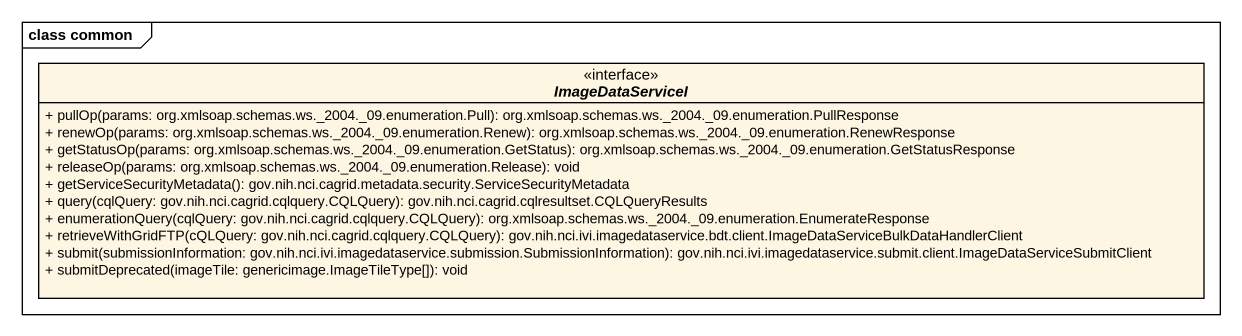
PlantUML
@startuml
mainframe class common
hide circle
hide empty members
skinparam classAttributeIconSize 0
interface ImageDataServiceI <<interface>> {
  + pullOp(params: org.xmlsoap.schemas.ws._2004._09.enumeration.Pull): org.xmlsoap.schemas.ws._2004._09.enumeration.PullResponse
  + renewOp(params: org.xmlsoap.schemas.ws._2004._09.enumeration.Renew): org.xmlsoap.schemas.ws._2004._09.enumeration.RenewResponse
  + getStatusOp(params: org.xmlsoap.schemas.ws._2004._09.enumeration.GetStatus): org.xmlsoap.schemas.ws._2004._09.enumeration.GetStatusResponse
  + releaseOp(params: org.xmlsoap.schemas.ws._2004._09.enumeration.Release): void
  + getServiceSecurityMetadata(): gov.nih.nci.cagrid.metadata.security.ServiceSecurityMetadata
  + query(cqlQuery: gov.nih.nci.cagrid.cqlquery.CQLQuery): gov.nih.nci.cagrid.cqlresultset.CQLQueryResults
  + enumerationQuery(cqlQuery: gov.nih.nci.cagrid.cqlquery.CQLQuery): org.xmlsoap.schemas.ws._2004._09.enumeration.EnumerateResponse
  + retrieveWithGridFTP(cQLQuery: gov.nih.nci.cagrid.cqlquery.CQLQuery): gov.nih.nci.ivi.imagedataservice.bdt.client.ImageDataServiceBulkDataHandlerClient
  + submit(submissionInformation: gov.nih.nci.ivi.imagedataservice.submission.SubmissionInformation): gov.nih.nci.ivi.imagedataservice.submit.client.ImageDataServiceSubmitClient
  + submitDeprecated(imageTile: genericimage.ImageTileType[]): void
}
@enduml
